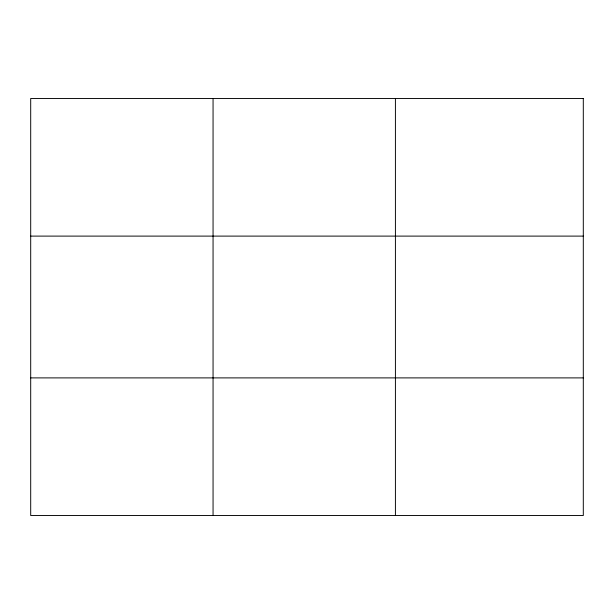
<?xml version="1.0" encoding="UTF-8"?>
<svg xmlns="http://www.w3.org/2000/svg" width="614" height="614" viewBox="0 0 614 614"><rect width="100%" height="100%" fill="white"/><g stroke="black" fill="none" stroke-linecap="round" stroke-linejoin="round"><path stroke-width="0.92" d="M213.058 98.478L213.058 515.522M395.416 98.478L395.416 515.522M30.7 236.106L583.3 236.106M30.7 377.894L583.3 377.894M583.3 98.478L583.3 515.522L30.7 515.522L30.7 98.478L583.3 98.478"/></g></svg>
